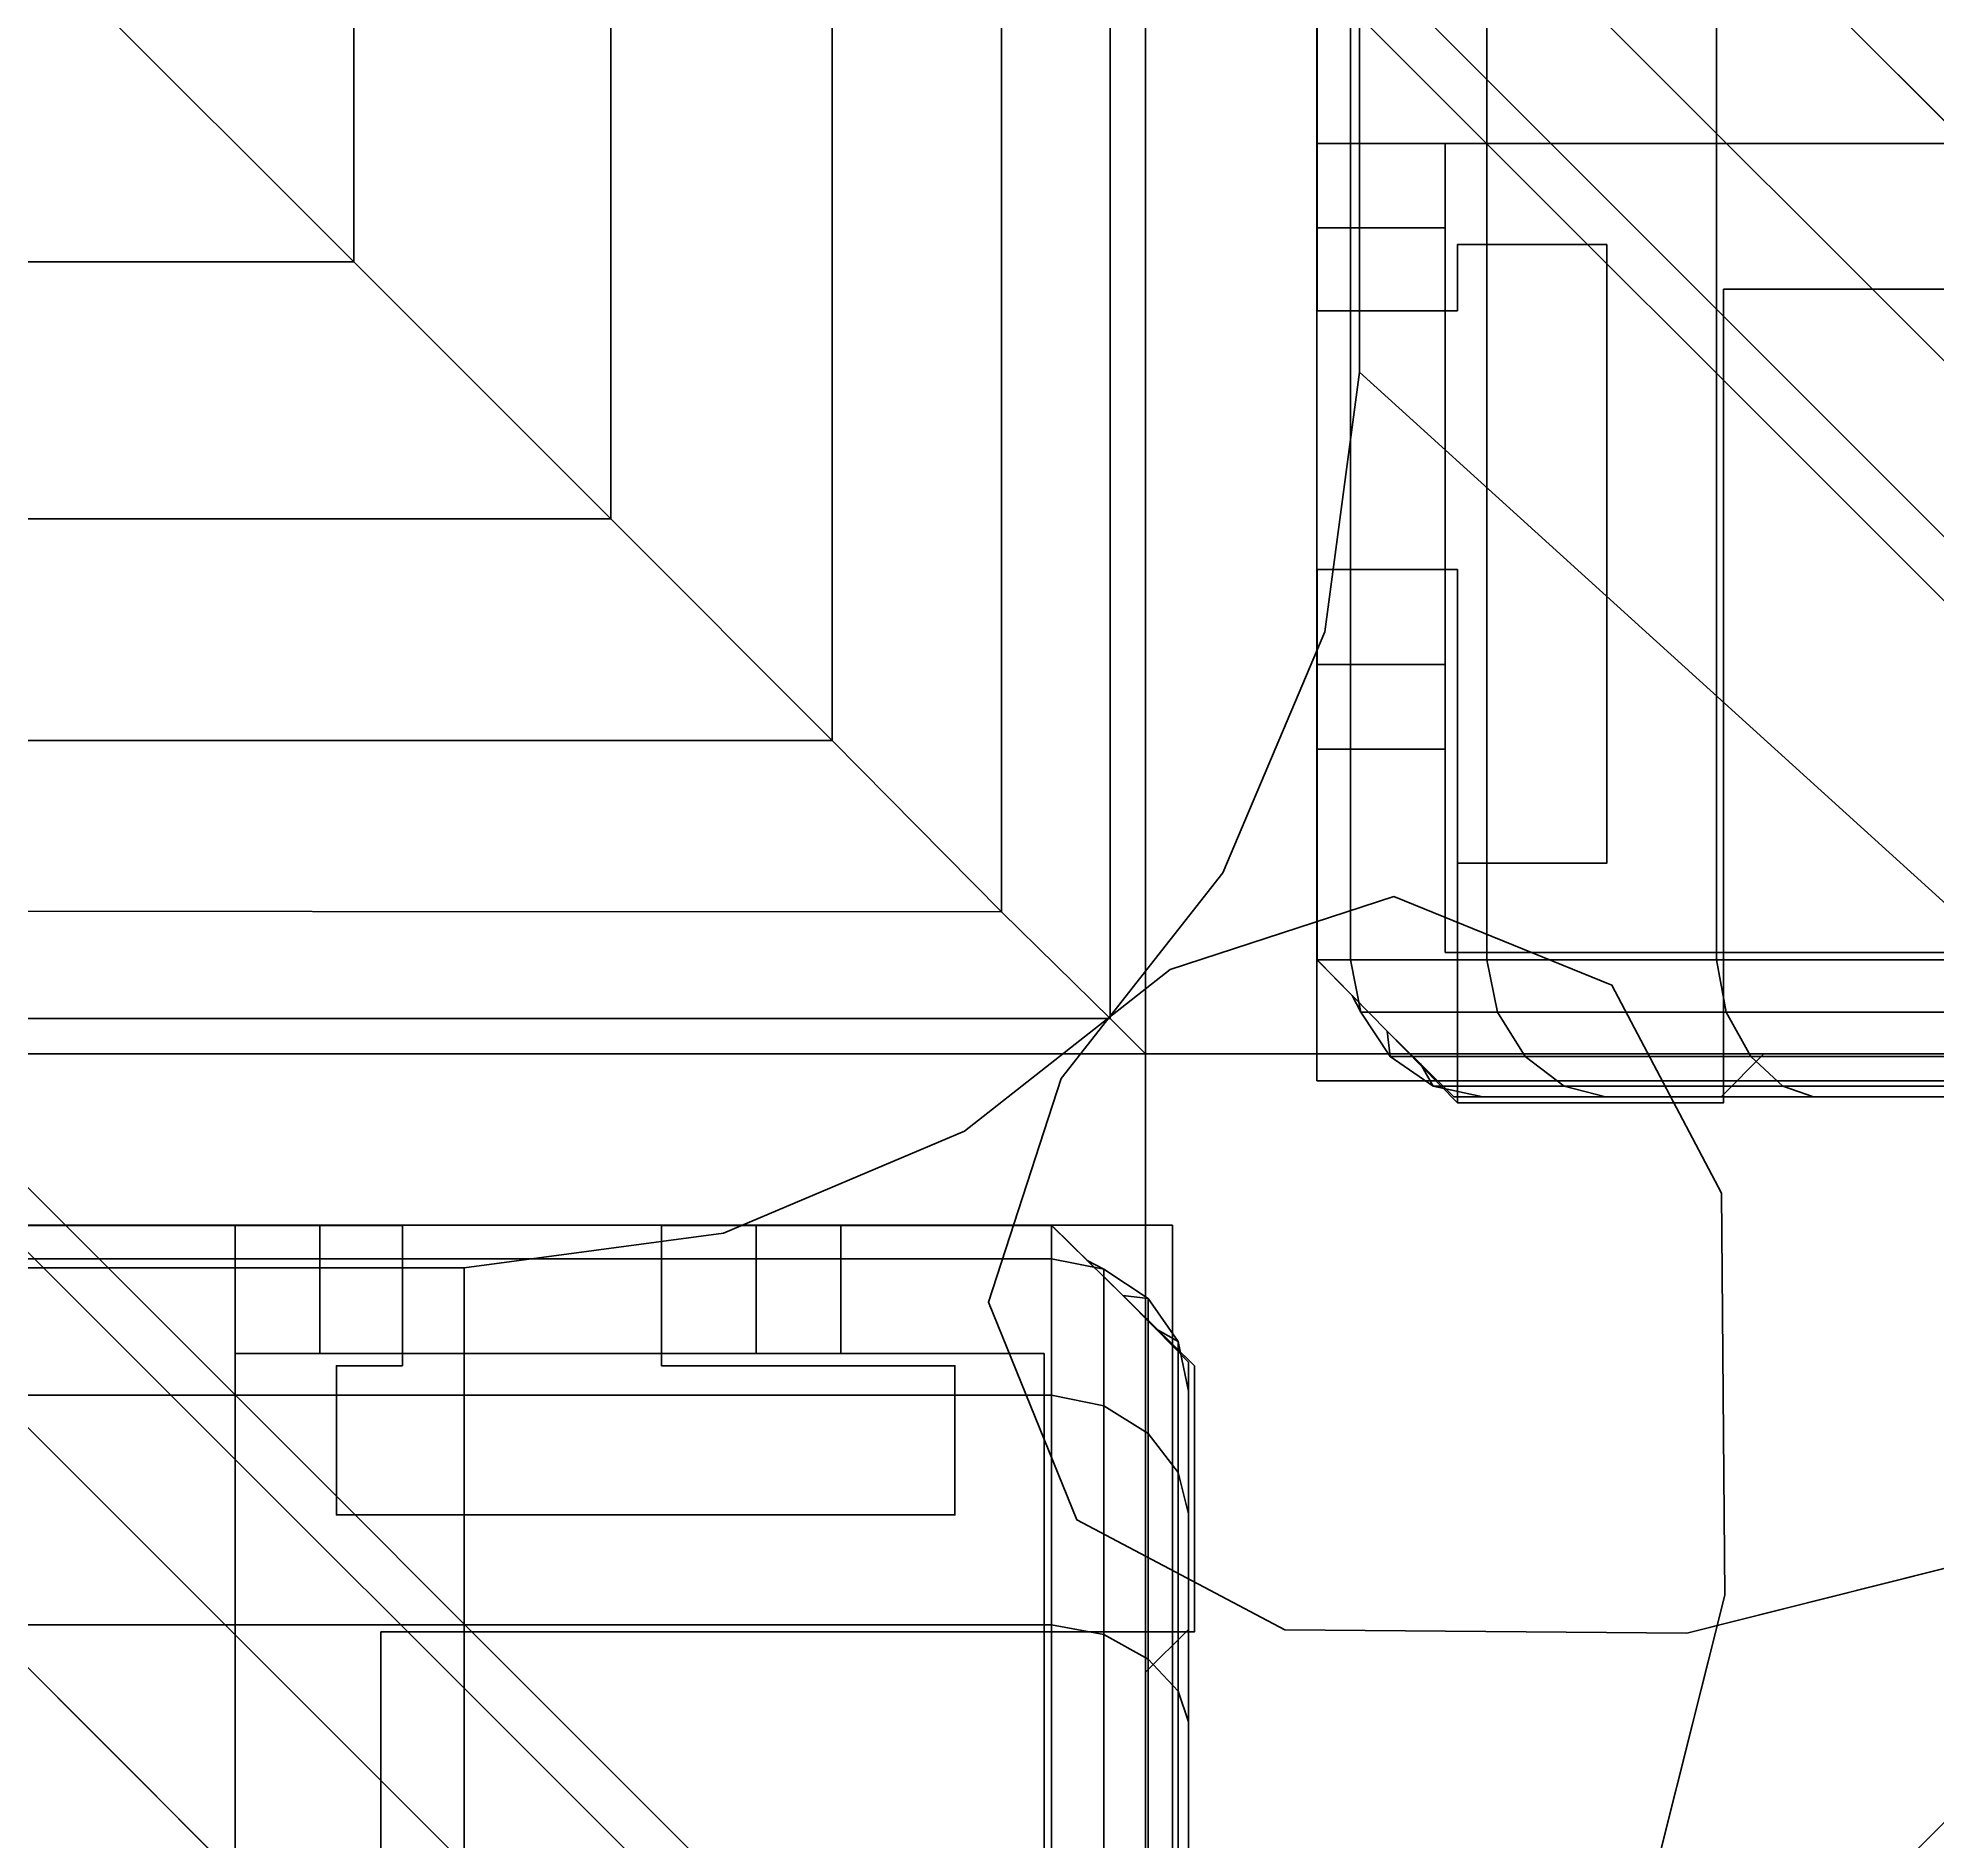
# Model space of a CAD drawing. Extents: x -170 to 1783, y -20 to 1205.
# Drawn here: x 381.724 to 382.61, y 284.27 to 285.111 of the extents above; entities that cross this region are included whole.
import ezdxf
from ezdxf.enums import TextEntityAlignment as Align

# ---------------------------------------------------------------- set-up
doc = ezdxf.new("R2010")
doc.units = 0
doc.header["$LTSCALE"] = 96
doc.header["$MEASUREMENT"] = 0
for name, color, linetype in [('A-FURN-3-PANEL-GLIDE', 7, 'Continuous'), ('A-FURN-3-PANEL-RACE', 7, 'Continuous'), ('A-FURN-3-PANEL-TOPCAP', 7, 'Continuous'), ('A-FURN-3-PANEL-TRIM', 7, 'Continuous'), ('A-FURN-3-WKSF-TOP', 7, 'Continuous'), ('A-FURN-P-PNLS', 7, 'Continuous'), ('A-FURN-P-WKSF', 7, 'Continuous'), ('MAIN_PANEL', 7, 'Continuous'), ('MAIN_PANEL_COMP', 7, 'Continuous'), ('MAIN_WKSURF', 7, 'Continuous'), ('SM', 7, 'Continuous')]:
    doc.layers.add(name, color=color, linetype=linetype)

# ---------------------------------------------------------------- blocks, each defined once
blk = doc.blocks.new('EC-EFP-456')
at = {"layer": 'A-FURN-3-PANEL-GLIDE', "color": 20, "linetype": 'Continuous'}
for points in [[(47.57987, 1.80518, 0.24638), (47.59088, 1.82424, 0.16425), (47.93924, 1.47588, 0.16425), (47.92019, 1.46487, 0.24638)], [(47.59088, 1.82424, 0.16425), (47.57987, 1.80518, 0.08212), (47.92019, 1.46487, 0.08212), (47.93924, 1.47588, 0.16425)], [(47.54981, 1.75312, 0.30649), (47.57987, 1.80518, 0.24638), (47.92019, 1.46487, 0.24638), (47.86812, 1.43481, 0.30649)], [(47.57987, 1.80518, 0.08212), (47.54981, 1.75312, 0.02201), (47.86812, 1.43481, 0.02201), (47.92019, 1.46487, 0.08212)], [(47.50875, 1.682, 0.3285), (47.54981, 1.75312, 0.30649), (47.86812, 1.43481, 0.30649), (47.797, 1.39375, 0.3285)], [(47.54981, 1.75312, 0.02201), (47.50875, 1.682), (47.797, 1.39375), (47.86812, 1.43481, 0.02201)], [(47.21625, 1.17537, 0.3285), (47.50875, 1.682, 0.3285), (47.797, 1.39375, 0.3285), (47.29037, 1.10125, 0.3285)]]:
    blk.add_3dface(points, dxfattribs=at)
at = {"layer": 'A-FURN-3-PANEL-GLIDE', "color": 20, "linetype": 'Continuous', "invisible_edges": 12}
blk.add_3dface([(47.115, 1), (47.797, 1.39375), (47.50875, 1.682)], dxfattribs=at)
at = {"layer": 'A-FURN-3-PANEL-RACE', "color": 40, "linetype": 'Continuous'}
for points, invisible_edges in [([(0.08, 2.01253, 3.515), (0.08, 2.01253, 0.39625), (47.92, 2.01253, 0.39625), (47.92, 2.01253, 3.515)], 8), ([(47.5, 1.57453, 0.39625), (47.92, 1.57453, 0.39625), (47.92, 2.01253, 0.39625), (0.08, 2.01253, 0.39625)], 8), ([(47.86, 1.95253, 3.515), (47.4, 1.95253, 3.515), (47.4, 2.01253, 3.515), (47.92, 2.01253, 3.515)], 8), ([(47.86, 1.57453, 3.515), (47.86, 1.95253, 3.515), (47.92, 2.01253, 3.515), (47.92, 1.57453, 3.515)], 2), ([(47.92, 1.85753, 3.1951), (47.92, 2.01253, 3.515), (47.92, 2.01253, 0.39625), (47.92, 1.85753, 1.49863)], 5), ([(47.92, 1.81805, 1.49863), (47.92, 1.85753, 1.49863), (47.92, 2.01253, 0.39625), (47.92, 1.57453, 0.39625)], 10), ([(47.92, 1.57453, 3.245), (47.92, 1.57453, 3.515), (47.92, 2.01253, 3.515), (47.92, 1.85753, 3.1951)], 4), ([(47.86, 1.95253, 0.45625), (0.14, 1.95253, 0.45625), (0.14, 1.95253, 3.515), (47.86, 1.95253, 3.515)], 4), ([(47.5, 1.57453, 0.45625), (0.14, 1.95253, 0.45625), (47.86, 1.95253, 0.45625), (47.86, 1.57453, 0.45625)], 1), ([(47.86, 1.95253, 0.45625), (47.86, 1.95253, 3.515), (47.86, 1.85753, 3.1951), (47.86, 1.85753, 1.49863)], 10), ([(47.86, 1.57453, 0.45625), (47.86, 1.95253, 0.45625), (47.86, 1.85753, 1.49863), (47.86, 1.81805, 1.49863)], 10), ([(47.86, 1.85753, 3.1951), (47.86, 1.95253, 3.515), (47.86, 1.57453, 3.515), (47.86, 1.57453, 3.245)], 1), ([(47.86, 1.57453, 1.78937), (47.86, 1.57453, 0.45625), (47.86, 1.81805, 1.49863), (47.86, 1.61401, 1.78937)], 2), ([(47.92, 1.61401, 1.78937), (47.92, 1.81805, 1.49863), (47.92, 1.57453, 0.39625), (47.92, 1.57453, 1.78937)], 2), ([(47.5, 1.57453, 0.39625), (47.5, 1.57453, 0.45625), (47.86, 1.57453, 0.45625), (47.92, 1.57453, 0.39625)], 4), ([(47.92, 1.57453, 0.39625), (47.86, 1.57453, 0.45625), (47.86, 1.57453, 1.78937), (47.92, 1.57453, 1.78937)], 1)]:
    blk.add_3dface(points, dxfattribs=dict(at, invisible_edges=invisible_edges))
for points in [[(47.86, 1.85753, 1.49863), (47.86, 1.85753, 3.1951), (47.92, 1.85753, 3.1951), (47.92, 1.85753, 1.49863)], [(47.92, 1.81805, 1.49863), (47.86, 1.81805, 1.49863), (47.86, 1.85753, 1.49863), (47.92, 1.85753, 1.49863)], [(47.86, 1.85753, 3.1951), (47.86, 1.57453, 3.245), (47.92, 1.57453, 3.245), (47.92, 1.85753, 3.1951)], [(47.92, 1.61401, 1.78937), (47.86, 1.61401, 1.78937), (47.86, 1.81805, 1.49863), (47.92, 1.81805, 1.49863)], [(47.92, 1.57453, 1.78937), (47.86, 1.57453, 1.78937), (47.86, 1.61401, 1.78937), (47.92, 1.61401, 1.78937)], [(47.86, 1.57453, 3.245), (47.86, 1.57453, 3.515), (47.92, 1.57453, 3.515), (47.92, 1.57453, 3.245)]]:
    blk.add_3dface(points, dxfattribs=at)
at = {"layer": 'A-FURN-3-PANEL-TOPCAP', "color": 60, "linetype": 'Continuous'}
for points, invisible_edges in [([(47.68792, 2.02, 56.09289), (47.55811, 2.02, 56.19737), (47.4956, 2.02, 56.08906), (47.59952, 2.02, 56.00443)], 10), ([(47.6768, 2.02, 55.89494), (47.59952, 2.02, 56.00443), (47.58538, 2, 55.99026), (47.65948, 2, 55.88493)], 10), ([(47.78507, 2.02, 55.95751), (47.68792, 2.02, 56.09289), (47.59952, 2.02, 56.00443), (47.6768, 2.02, 55.89494)], 10), ([(47.72173, 2.02, 55.76869), (47.6768, 2.02, 55.89494), (47.65948, 2, 55.88493), (47.70243, 2, 55.76351)], 10), ([(47.84249, 2.02, 55.80109), (47.78507, 2.02, 55.95751), (47.6768, 2.02, 55.89494), (47.72173, 2.02, 55.76869)], 10), ([(47.731, 2.02, 55.635), (47.72173, 2.02, 55.76869), (47.70243, 2, 55.76351), (47.71105, 2, 55.635)], 2), ([(47.71105, 2, 55.635), (47.71105, 0, 55.635), (47.731, -0.02, 55.635), (47.731, 2.02, 55.635)], 5), ([(47.856, 2.02, 55.635), (47.84249, 2.02, 55.80109), (47.72173, 2.02, 55.76869), (47.731, 2.02, 55.635)], 2), ([(47.856, -0.02, 55.635), (47.856, 2.02, 55.635), (47.731, 2.02, 55.635), (47.731, -0.02, 55.635)], 5), ([(47.87154, 2.00469, 55.635), (47.856, 2.02, 55.635), (47.856, -0.02, 55.635), (47.87154, -0.00469, 55.635)], 10), ([(47.87154, -0.00469, 55.635), (47.88708, 0.01062, 55.635), (47.88708, 1.98938, 55.635), (47.87154, 2.00469, 55.635)], 10), ([(47.65948, 2, 55.88493), (47.58538, 2, 55.99026), (47.52524, 2, 55.9301), (47.58582, 2, 55.84236)], 10), ([(47.70243, 2, 55.76351), (47.65948, 2, 55.88493), (47.58582, 2, 55.84236), (47.62024, 2, 55.74146)], 10), ([(47.71105, 2, 55.635), (47.70243, 2, 55.76351), (47.62024, 2, 55.74146), (47.62592, 2, 55.635)], 2), ([(47.71105, 0, 55.635), (47.71105, 2, 55.635), (47.62592, 2, 55.635), (47.62592, 0, 55.635)], 5), ([(47.90354, 1.97269, 55.635), (47.88708, 1.98938, 55.635), (47.88708, 0.01062, 55.635), (47.90354, 0.02731, 55.635)], 10), ([(47.90354, 0.02731, 55.635), (47.92, 0.044, 55.635), (47.92, 1.956, 55.635), (47.90354, 1.97269, 55.635)], 8)]:
    blk.add_3dface(points, dxfattribs=dict(at, invisible_edges=invisible_edges))
for points in [[(47.55811, 2.02, 56.19737), (47.68792, 2.02, 56.09289), (47.70223, 2.01513, 56.10722), (47.56686, 2.01513, 56.21677)], [(47.56686, 2.01513, 56.21677), (47.70223, 2.01513, 56.10722), (47.71717, 2.00125, 56.12216), (47.57754, 2.00125, 56.23492)], [(47.68792, 2.02, 56.09289), (47.78507, 2.02, 55.95751), (47.80447, 2.01513, 55.96627), (47.70223, 2.01513, 56.10722)], [(47.70223, 2.01513, 56.10722), (47.80447, 2.01513, 55.96627), (47.82261, 2.00125, 55.97696), (47.71717, 2.00125, 56.12216)], [(47.78507, 2.02, 55.95751), (47.84249, 2.02, 55.80109), (47.86557, 2.01513, 55.80475), (47.80447, 2.01513, 55.96627)], [(47.80447, 2.01513, 55.96627), (47.86557, 2.01513, 55.80475), (47.88568, 2.00125, 55.81036), (47.82261, 2.00125, 55.97696)], [(47.84249, 2.02, 55.80109), (47.856, 2.02, 55.635), (47.87154, 2.00469, 55.635), (47.86557, 2.01513, 55.80475)], [(47.86557, 2.01513, 55.80475), (47.87154, 2.00469, 55.635), (47.88708, 1.98938, 55.635), (47.88568, 2.00125, 55.81036)], [(47.57754, 2.00125, 56.23492), (47.71717, 2.00125, 56.12216), (47.72867, 1.98049, 56.13367), (47.58644, 1.98049, 56.24796)], [(47.71717, 2.00125, 56.12216), (47.82261, 2.00125, 55.97696), (47.83564, 1.98049, 55.98586), (47.72867, 1.98049, 56.13367)], [(47.82261, 2.00125, 55.97696), (47.88568, 2.00125, 55.81036), (47.89941, 1.98049, 55.81546), (47.83564, 1.98049, 55.98586)], [(47.88568, 2.00125, 55.81036), (47.88708, 1.98938, 55.635), (47.90354, 1.97269, 55.635), (47.89941, 1.98049, 55.81546)], [(47.58644, 1.98049, 56.24796), (47.72867, 1.98049, 56.13367), (47.73318, 1.956, 56.13819), (47.59011, 1.956, 56.25283)], [(47.72867, 1.98049, 56.13367), (47.83564, 1.98049, 55.98586), (47.84051, 1.956, 55.98954), (47.73318, 1.956, 56.13819)], [(47.83564, 1.98049, 55.98586), (47.89941, 1.98049, 55.81546), (47.90432, 1.956, 55.81767), (47.84051, 1.956, 55.98954)], [(47.89941, 1.98049, 55.81546), (47.90354, 1.97269, 55.635), (47.92, 1.956, 55.635), (47.90432, 1.956, 55.81767)], [(47.73318, 0.044, 56.13819), (47.59011, 0.044, 56.25283), (47.59011, 1.956, 56.25283), (47.73318, 1.956, 56.13819)], [(47.84051, 0.044, 55.98954), (47.73318, 0.044, 56.13819), (47.73318, 1.956, 56.13819), (47.84051, 1.956, 55.98954)], [(47.90432, 0.044, 55.81767), (47.84051, 0.044, 55.98954), (47.84051, 1.956, 55.98954), (47.90432, 1.956, 55.81767)], [(47.92, 0.044, 55.635), (47.90432, 0.044, 55.81767), (47.90432, 1.956, 55.81767), (47.92, 1.956, 55.635)]]:
    blk.add_3dface(points, dxfattribs=at)
at = {"layer": 'A-FURN-3-PANEL-TRIM', "color": 60, "linetype": 'Continuous'}
for points, invisible_edges in [([(47.56489, 2.22488, 3.57468), (47.4, 2.13482, 3.57468), (47.935, 2.26905, 3.57468), (47.74712, 2.2706, 3.57468)], 2), ([(47.56489, 2.22488, 4.23968), (47.74712, 2.2706, 4.23968), (47.935, 2.26905, 4.23968), (47.4, 2.13482, 4.23968)], 4), ([(47.56489, 2.22488, 3.80134), (47.74712, 2.2706, 3.80134), (47.935, 2.26905, 3.80134), (47.4, 2.13482, 3.80134)], 4), ([(47.56489, 2.22488, 4.01301), (47.4, 2.13482, 4.01301), (47.935, 2.26905, 4.01301), (47.74712, 2.2706, 4.01301)], 2), ([(47.935, 2.26905, 3.57468), (47.4, 2.13482, 3.57468), (48.07352, 2.11595, 3.57468), (48.03221, 2.21778, 3.57468)], 3), ([(47.935, 2.26905, 4.23968), (48.03221, 2.21778, 4.23968), (48.07352, 2.11595, 4.23968), (47.4, 2.13482, 4.23968)], 12), ([(47.935, 2.26905, 3.80134), (48.03221, 2.21778, 3.80134), (48.07352, 2.11595, 3.80134), (47.4, 2.13482, 3.80134)], 12), ([(47.935, 2.26905, 4.01301), (47.4, 2.13482, 4.01301), (48.07352, 2.11595, 4.01301), (48.03221, 2.21778, 4.01301)], 3), ([(47.4, 2.13482, 3.57468), (47.4, 0.31853, 3.57468), (47.9, 0.31853, 3.57468), (47.9, 1.68147, 3.57468)], 10), ([(48.07352, 2.11595, 3.57468), (47.4, 2.13482, 3.57468), (47.96388, 1.91533, 3.57468), (48.03951, 2.01145, 3.57468)], 3), ([(47.96388, 1.91533, 3.57468), (47.4, 2.13482, 3.57468), (47.9, 1.68147, 3.57468), (47.91626, 1.80269, 3.57468)], 3), ([(47.4, 2.13482, 4.23968), (47.9, 1.68147, 4.23968), (47.9, 0.31853, 4.23968), (47.4, 0.31853, 4.23968)], 5), ([(48.07352, 2.11595, 4.23968), (48.03951, 2.01145, 4.23968), (47.96388, 1.91533, 4.23968), (47.4, 2.13482, 4.23968)], 12), ([(47.96388, 1.91533, 4.23968), (47.91626, 1.80269, 4.23968), (47.9, 1.68147, 4.23968), (47.4, 2.13482, 4.23968)], 12), ([(48.07352, 2.11595, 3.80134), (48.03951, 2.01145, 3.80134), (47.96388, 1.91533, 3.80134), (47.4, 2.13482, 3.80134)], 12), ([(47.96388, 1.91533, 3.80134), (47.91626, 1.80269, 3.80134), (47.9, 1.68147, 3.80134), (47.4, 2.13482, 3.80134)], 12), ([(48.07352, 2.11595, 4.01301), (47.4, 2.13482, 4.01301), (47.96388, 1.91533, 4.01301), (48.03951, 2.01145, 4.01301)], 3), ([(47.96388, 1.91533, 4.01301), (47.4, 2.13482, 4.01301), (47.9, 1.68147, 4.01301), (47.91626, 1.80269, 4.01301)], 3), ([(47.85433, 2.02278, 55.635), (47.85433, 1.91087, 55.635), (47.78454, 1.91087, 55.635), (47.72991, 2.02278, 55.635)], 6), ([(47.78454, 1.91087, 4.23968), (47.78454, 1.91087, 55.635), (47.85433, 1.91087, 55.635), (47.85433, 1.91087, 4.23968)], 2), ([(47.85433, 1.65267, 55.635), (47.91983, 1.65267, 55.635), (47.91983, 0.34733, 55.635), (47.85433, 0.34733, 55.635)], 8), ([(47.72991, 0.35738, 55.635), (47.60503, 0.35738, 55.635), (47.60503, 1.64262, 55.635), (47.72991, 1.64262, 55.635)], 10), ([(47.85433, 0.37822, 55.635), (47.78454, 0.37822, 55.635), (47.78454, 1.62178, 55.635), (47.85433, 1.62178, 55.635)], 10)]:
    blk.add_3dface(points, dxfattribs=dict(at, invisible_edges=invisible_edges))
for points in [[(47.56489, 2.22488, 4.01301), (47.74712, 2.2706, 4.01301), (47.74712, 2.2706, 4.23968), (47.56489, 2.22488, 4.23968)], [(47.56489, 2.22488, 3.57468), (47.74712, 2.2706, 3.57468), (47.74712, 2.2706, 3.80134), (47.56489, 2.22488, 3.80134)], [(47.74712, 2.2706, 4.01301), (47.935, 2.26905, 4.01301), (47.935, 2.26905, 4.23968), (47.74712, 2.2706, 4.23968)], [(47.74712, 2.2706, 3.57468), (47.935, 2.26905, 3.57468), (47.935, 2.26905, 3.80134), (47.74712, 2.2706, 3.80134)], [(47.935, 2.26905, 4.01301), (48.03221, 2.21778, 4.01301), (48.03221, 2.21778, 4.23968), (47.935, 2.26905, 4.23968)], [(47.935, 2.26905, 3.57468), (48.03221, 2.21778, 3.57468), (48.03221, 2.21778, 3.80134), (47.935, 2.26905, 3.80134)], [(48.03221, 2.21778, 4.01301), (48.07352, 2.11595, 4.01301), (48.07352, 2.11595, 4.23968), (48.03221, 2.21778, 4.23968)], [(48.03221, 2.21778, 3.57468), (48.07352, 2.11595, 3.57468), (48.07352, 2.11595, 3.80134), (48.03221, 2.21778, 3.80134)], [(47.4, 2.13482, 3.80134), (47.9, 1.68147, 3.80134), (47.9, 1.68147, 4.01301), (47.4, 2.13482, 4.01301)], [(48.07352, 2.11595, 4.01301), (48.03951, 2.01145, 4.01301), (48.03951, 2.01145, 4.23968), (48.07352, 2.11595, 4.23968)], [(48.07352, 2.11595, 3.57468), (48.03951, 2.01145, 3.57468), (48.03951, 2.01145, 3.80134), (48.07352, 2.11595, 3.80134)], [(47.85433, 2.02278, 4.23968), (47.85433, 2.02278, 55.635), (47.72991, 2.02278, 55.635), (47.72991, 2.02278, 4.23968)], [(47.72991, 2.02278, 55.635), (47.72991, 1.64262, 55.635), (47.72991, 1.64262, 4.23968), (47.72991, 2.02278, 4.23968)], [(47.91983, 1.95598, 4.23968), (47.91983, 1.95598, 55.635), (47.85433, 2.02278, 55.635), (47.85433, 2.02278, 4.23968)], [(47.91983, 1.95598, 55.635), (47.91983, 1.77368, 55.635), (47.85433, 1.77368, 55.635), (47.85433, 2.02278, 55.635)], [(48.03951, 2.01145, 4.01301), (47.96388, 1.91533, 4.01301), (47.96388, 1.91533, 4.23968), (48.03951, 2.01145, 4.23968)], [(48.03951, 2.01145, 3.57468), (47.96388, 1.91533, 3.57468), (47.96388, 1.91533, 3.80134), (48.03951, 2.01145, 3.80134)], [(47.91983, 1.77368, 55.635), (47.91983, 1.95598, 55.635), (47.91983, 1.95598, 4.23968), (47.91983, 1.77368, 4.23968)], [(47.96388, 1.91533, 4.01301), (47.91626, 1.80269, 4.01301), (47.91626, 1.80269, 4.23968), (47.96388, 1.91533, 4.23968)], [(47.96388, 1.91533, 3.57468), (47.91626, 1.80269, 3.57468), (47.91626, 1.80269, 3.80134), (47.96388, 1.91533, 3.80134)], [(47.78454, 1.62178, 55.635), (47.78454, 1.91087, 55.635), (47.78454, 1.91087, 4.23968), (47.78454, 1.62178, 4.23968)], [(47.85433, 1.91087, 55.635), (47.85433, 1.77368, 55.635), (47.85433, 1.77368, 4.23968), (47.85433, 1.91087, 4.23968)], [(47.91626, 1.80269, 4.01301), (47.9, 1.68147, 4.01301), (47.9, 1.68147, 4.23968), (47.91626, 1.80269, 4.23968)], [(47.91626, 1.80269, 3.57468), (47.9, 1.68147, 3.57468), (47.9, 1.68147, 3.80134), (47.91626, 1.80269, 3.80134)], [(47.85433, 1.77368, 4.23968), (47.85433, 1.77368, 55.635), (47.91983, 1.77368, 55.635), (47.91983, 1.77368, 4.23968)], [(47.9, 1.68147, 4.23968), (47.9, 1.68147, 3.57468), (47.9, 0.31853, 3.57468), (47.9, 0.31853, 4.23968)], [(47.85433, 1.65267, 55.635), (47.85433, 1.62178, 55.635), (47.85433, 1.62178, 4.23968), (47.85433, 1.65267, 4.23968)], [(47.91983, 1.65267, 4.23968), (47.91983, 1.65267, 55.635), (47.85433, 1.65267, 55.635), (47.85433, 1.65267, 4.23968)], [(47.91983, 1.65267, 55.635), (47.91983, 1.65267, 4.23968), (47.91983, 0.34733, 4.23968), (47.91983, 0.34733, 55.635)], [(47.72991, 1.64262, 4.23968), (47.72991, 1.64262, 55.635), (47.60503, 1.64262, 55.635), (47.60503, 1.64262, 4.23968)], [(47.85433, 1.62178, 4.23968), (47.85433, 1.62178, 55.635), (47.78454, 1.62178, 55.635), (47.78454, 1.62178, 4.23968)]]:
    blk.add_3dface(points, dxfattribs=at)
at = {"layer": 'A-FURN-P-PNLS', "color": 60, "linetype": 'Continuous'}
for p, q in [((0, 2), (48, 2)), ((48, 2), (48, 0))]:
    blk.add_line(p, q, dxfattribs=at)
at = {"layer": 'MAIN_PANEL', "color": 7, "linetype": 'Continuous'}
for p in [(48, 2), (48, 2, 55.663), (48, 2)]:
    blk.add_point(p, dxfattribs=at)
blk = doc.blocks.new('EC-EFN-256')
at = {"layer": 'A-FURN-3-PANEL-GLIDE', "color": 20, "linetype": 'Continuous', "invisible_edges": 12}
blk.add_3dface([(23.115, 1), (23.50875, 0.31801), (23.79699, 0.60625)], dxfattribs=at)
at = {"layer": 'A-FURN-3-PANEL-GLIDE', "color": 20, "linetype": 'Continuous'}
for points in [[(23.29037, 0.89875, 0.3285), (23.79699, 0.60625, 0.3285), (23.50875, 0.31801, 0.3285), (23.21625, 0.82463, 0.3285)], [(23.79699, 0.60625, 0.3285), (23.86812, 0.56519, 0.30649), (23.54981, 0.24688, 0.30649), (23.50875, 0.31801, 0.3285)], [(23.86812, 0.56519, 0.02201), (23.79699, 0.60625), (23.50875, 0.31801), (23.54981, 0.24688, 0.02201)], [(23.86812, 0.56519, 0.30649), (23.92018, 0.53513, 0.24638), (23.57987, 0.19482, 0.24638), (23.54981, 0.24688, 0.30649)], [(23.92018, 0.53513, 0.08212), (23.86812, 0.56519, 0.02201), (23.54981, 0.24688, 0.02201), (23.57987, 0.19482, 0.08212)], [(23.92018, 0.53513, 0.24638), (23.93924, 0.52412, 0.16425), (23.59088, 0.17576, 0.16425), (23.57987, 0.19482, 0.24638)], [(23.93924, 0.52412, 0.16425), (23.92018, 0.53513, 0.08212), (23.57987, 0.19482, 0.08212), (23.59088, 0.17576, 0.16425)]]:
    blk.add_3dface(points, dxfattribs=at)
at = {"layer": 'A-FURN-3-PANEL-RACE', "color": 40, "linetype": 'Continuous'}
for points, invisible_edges in [([(0.5, 0.42547, 0.39625), (0.08, 0.42547, 0.39625), (0.08, -0.01253, 0.39625), (23.92, -0.01253, 0.39625)], 8), ([(0.5, 0.42547, 0.45625), (23.86, 0.04747, 0.45625), (0.14, 0.04747, 0.45625), (0.14, 0.42547, 0.45625)], 1), ([(23.5, 0.42547, 0.39625), (0.5, 0.42547, 0.39625), (23.92, -0.01253, 0.39625), (23.92, 0.42547, 0.39625)], 3), ([(23.5, 0.42547, 0.45625), (23.86, 0.42547, 0.45625), (23.86, 0.04747, 0.45625), (0.5, 0.42547, 0.45625)], 12), ([(23.5, 0.42547, 0.39625), (23.92, 0.42547, 0.39625), (23.86, 0.42547, 0.45625), (23.5, 0.42547, 0.45625)], 2), ([(23.92, 0.42547, 0.39625), (23.92, 0.42547, 1.78937), (23.86, 0.42547, 1.78937), (23.86, 0.42547, 0.45625)], 8), ([(23.86, 0.42547, 1.78937), (23.86, 0.38599, 1.78937), (23.86, 0.18195, 1.49863), (23.86, 0.42547, 0.45625)], 4), ([(23.86, 0.42547, 0.45625), (23.86, 0.18195, 1.49863), (23.86, 0.14247, 1.49863), (23.86, 0.04747, 0.45625)], 5), ([(23.86, 0.14247, 3.1951), (23.86, 0.42547, 3.245), (23.86, 0.42547, 3.515), (23.86, 0.04747, 3.515)], 8), ([(23.86, 0.42547, 3.515), (23.92, 0.42547, 3.515), (23.92, -0.01253, 3.515), (23.86, 0.04747, 3.515)], 4), ([(23.92, 0.38599, 1.78937), (23.92, 0.42547, 1.78937), (23.92, 0.42547, 0.39625), (23.92, 0.18195, 1.49863)], 4), ([(23.92, 0.18195, 1.49863), (23.92, 0.42547, 0.39625), (23.92, -0.01253, 0.39625), (23.92, 0.14247, 1.49863)], 5), ([(23.92, 0.42547, 3.245), (23.92, 0.14247, 3.1951), (23.92, -0.01253, 3.515), (23.92, 0.42547, 3.515)], 2), ([(23.86, 0.04747, 0.45625), (23.86, 0.14247, 1.49863), (23.86, 0.14247, 3.1951), (23.86, 0.04747, 3.515)], 5), ([(23.92, 0.14247, 3.1951), (23.92, 0.14247, 1.49863), (23.92, -0.01253, 0.39625), (23.92, -0.01253, 3.515)], 10), ([(0.14, 0.04747, 0.45625), (23.86, 0.04747, 0.45625), (23.86, 0.04747, 3.515), (0.14, 0.04747, 3.515)], 4), ([(23.86, 0.04747, 3.515), (23.92, -0.01253, 3.515), (23.4, -0.01253, 3.515), (23.4, 0.04747, 3.515)], 1), ([(23.92, -0.01253, 3.515), (23.92, -0.01253, 0.39625), (0.08, -0.01253, 0.39625), (0.08, -0.01253, 3.515)], 8)]:
    blk.add_3dface(points, dxfattribs=dict(at, invisible_edges=invisible_edges))
for points in [[(23.86, 0.42547, 3.245), (23.92, 0.42547, 3.245), (23.92, 0.42547, 3.515), (23.86, 0.42547, 3.515)], [(23.92, 0.42547, 1.78937), (23.92, 0.38599, 1.78937), (23.86, 0.38599, 1.78937), (23.86, 0.42547, 1.78937)], [(23.86, 0.14247, 3.1951), (23.92, 0.14247, 3.1951), (23.92, 0.42547, 3.245), (23.86, 0.42547, 3.245)], [(23.92, 0.38599, 1.78937), (23.92, 0.18195, 1.49863), (23.86, 0.18195, 1.49863), (23.86, 0.38599, 1.78937)], [(23.92, 0.18195, 1.49863), (23.92, 0.14247, 1.49863), (23.86, 0.14247, 1.49863), (23.86, 0.18195, 1.49863)], [(23.86, 0.14247, 1.49863), (23.92, 0.14247, 1.49863), (23.92, 0.14247, 3.1951), (23.86, 0.14247, 3.1951)]]:
    blk.add_3dface(points, dxfattribs=at)
at = {"layer": 'A-FURN-3-PANEL-TOPCAP', "color": 60, "linetype": 'Continuous'}
for points, invisible_edges in [([(23.71104, 2, 55.635), (23.71104, 0, 55.635), (23.731, -0.02, 55.635), (23.731, 2.02, 55.635)], 5), ([(23.856, -0.02, 55.635), (23.856, 2.02, 55.635), (23.731, 2.02, 55.635), (23.731, -0.02, 55.635)], 5), ([(23.87154, 2.00469, 55.635), (23.856, 2.02, 55.635), (23.856, -0.02, 55.635), (23.87154, -0.00469, 55.635)], 10), ([(23.87154, -0.00469, 55.635), (23.88708, 0.01062, 55.635), (23.88708, 1.98938, 55.635), (23.87154, 2.00469, 55.635)], 10), ([(23.71104, 0, 55.635), (23.71104, 2, 55.635), (23.62592, 2, 55.635), (23.62592, 0, 55.635)], 5), ([(23.90354, 1.97269, 55.635), (23.88708, 1.98938, 55.635), (23.88708, 0.01062, 55.635), (23.90354, 0.02731, 55.635)], 10), ([(23.90354, 0.02731, 55.635), (23.92, 0.044, 55.635), (23.92, 1.956, 55.635), (23.90354, 1.97269, 55.635)], 8), ([(23.65949, 0, 55.88493), (23.58582, 0, 55.84236), (23.52525, 0, 55.9301), (23.58538, 0, 55.99026)], 5), ([(23.6768, -0.02, 55.89494), (23.65949, 0, 55.88493), (23.58538, 0, 55.99026), (23.59952, -0.02, 56.00443)], 5), ([(23.70244, 0, 55.76351), (23.62024, 0, 55.74146), (23.58582, 0, 55.84236), (23.65949, 0, 55.88493)], 5), ([(23.71104, 0, 55.635), (23.62592, 0, 55.635), (23.62024, 0, 55.74146), (23.70244, 0, 55.76351)], 4), ([(23.72173, -0.02, 55.76869), (23.70244, 0, 55.76351), (23.65949, 0, 55.88493), (23.6768, -0.02, 55.89494)], 5), ([(23.731, -0.02, 55.635), (23.71104, 0, 55.635), (23.70244, 0, 55.76351), (23.72173, -0.02, 55.76869)], 4), ([(23.68792, -0.02, 56.09289), (23.59952, -0.02, 56.00443), (23.4956, -0.02, 56.08906), (23.5581, -0.02, 56.19737)], 5), ([(23.78507, -0.02, 55.95751), (23.6768, -0.02, 55.89494), (23.59952, -0.02, 56.00443), (23.68792, -0.02, 56.09289)], 5), ([(23.84249, -0.02, 55.80109), (23.72173, -0.02, 55.76869), (23.6768, -0.02, 55.89494), (23.78507, -0.02, 55.95751)], 5), ([(23.856, -0.02, 55.635), (23.731, -0.02, 55.635), (23.72173, -0.02, 55.76869), (23.84249, -0.02, 55.80109)], 4)]:
    blk.add_3dface(points, dxfattribs=dict(at, invisible_edges=invisible_edges))
for points in [[(23.73318, 0.044, 56.13819), (23.59011, 0.044, 56.25283), (23.59011, 1.956, 56.25283), (23.73318, 1.956, 56.13819)], [(23.84051, 0.044, 55.98954), (23.73318, 0.044, 56.13819), (23.73318, 1.956, 56.13819), (23.84051, 1.956, 55.98954)], [(23.90432, 0.044, 55.81767), (23.84051, 0.044, 55.98954), (23.84051, 1.956, 55.98954), (23.90432, 1.956, 55.81767)], [(23.92, 0.044, 55.635), (23.90432, 0.044, 55.81767), (23.90432, 1.956, 55.81767), (23.92, 1.956, 55.635)], [(23.73318, 0.044, 56.13819), (23.72867, 0.01951, 56.13367), (23.58644, 0.01951, 56.24796), (23.59011, 0.044, 56.25283)], [(23.84051, 0.044, 55.98954), (23.83564, 0.01951, 55.98586), (23.72867, 0.01951, 56.13367), (23.73318, 0.044, 56.13819)], [(23.90432, 0.044, 55.81767), (23.89941, 0.01951, 55.81546), (23.83564, 0.01951, 55.98586), (23.84051, 0.044, 55.98954)], [(23.92, 0.044, 55.635), (23.90354, 0.02731, 55.635), (23.89941, 0.01951, 55.81546), (23.90432, 0.044, 55.81767)], [(23.90354, 0.02731, 55.635), (23.88708, 0.01062, 55.635), (23.88568, -0.00125, 55.81036), (23.89941, 0.01951, 55.81546)], [(23.72867, 0.01951, 56.13367), (23.71718, -0.00125, 56.12216), (23.57754, -0.00125, 56.23492), (23.58644, 0.01951, 56.24796)], [(23.83564, 0.01951, 55.98586), (23.82261, -0.00125, 55.97696), (23.71718, -0.00125, 56.12216), (23.72867, 0.01951, 56.13367)], [(23.89941, 0.01951, 55.81546), (23.88568, -0.00125, 55.81036), (23.82261, -0.00125, 55.97696), (23.83564, 0.01951, 55.98586)], [(23.88708, 0.01062, 55.635), (23.87154, -0.00469, 55.635), (23.86557, -0.01513, 55.80475), (23.88568, -0.00125, 55.81036)], [(23.71718, -0.00125, 56.12216), (23.70223, -0.01513, 56.10722), (23.56686, -0.01513, 56.21677), (23.57754, -0.00125, 56.23492)], [(23.82261, -0.00125, 55.97696), (23.80447, -0.01513, 55.96627), (23.70223, -0.01513, 56.10722), (23.71718, -0.00125, 56.12216)], [(23.88568, -0.00125, 55.81036), (23.86557, -0.01513, 55.80475), (23.80447, -0.01513, 55.96627), (23.82261, -0.00125, 55.97696)], [(23.87154, -0.00469, 55.635), (23.856, -0.02, 55.635), (23.84249, -0.02, 55.80109), (23.86557, -0.01513, 55.80475)], [(23.70223, -0.01513, 56.10722), (23.68792, -0.02, 56.09289), (23.5581, -0.02, 56.19737), (23.56686, -0.01513, 56.21677)], [(23.80447, -0.01513, 55.96627), (23.78507, -0.02, 55.95751), (23.68792, -0.02, 56.09289), (23.70223, -0.01513, 56.10722)], [(23.86557, -0.01513, 55.80475), (23.84249, -0.02, 55.80109), (23.78507, -0.02, 55.95751), (23.80447, -0.01513, 55.96627)]]:
    blk.add_3dface(points, dxfattribs=at)
at = {"layer": 'A-FURN-3-PANEL-TRIM', "color": 60, "linetype": 'Continuous'}
for points, invisible_edges in [([(23.4, 2.13482, 3.57468), (23.4, 0.31853, 3.57468), (23.9, 0.31853, 3.57468), (23.9, 1.68147, 3.57468)], 10), ([(23.4, 2.13482, 4.23968), (23.9, 1.68147, 4.23968), (23.9, 0.31853, 4.23968), (23.4, 0.31853, 4.23968)], 5), ([(23.85433, 1.65267, 55.635), (23.91983, 1.65267, 55.635), (23.91983, 0.34733, 55.635), (23.85433, 0.34733, 55.635)], 8), ([(23.72991, 0.35738, 55.635), (23.60503, 0.35738, 55.635), (23.60503, 1.64262, 55.635), (23.72991, 1.64262, 55.635)], 10), ([(23.85433, 0.37822, 55.635), (23.78455, 0.37822, 55.635), (23.78455, 1.62178, 55.635), (23.85433, 1.62178, 55.635)], 10), ([(23.9, 0.31853, 3.80134), (23.4, -0.13482, 3.80134), (23.96388, 0.08467, 3.80134), (23.91626, 0.19731, 3.80134)], 3), ([(23.9, 0.31853, 4.01301), (23.91626, 0.19731, 4.01301), (23.96388, 0.08467, 4.01301), (23.4, -0.13482, 4.01301)], 12), ([(23.9, 0.31853, 3.80134), (23.4, 0.31853, 3.80134), (23.4, -0.13482, 3.80134)], 12), ([(23.4, -0.13482, 4.01301), (23.4, 0.31853, 4.01301), (23.9, 0.31853, 4.01301)], 12), ([(23.91983, 0.22632, 55.635), (23.92, 0.044, 55.635), (23.85433, -0.02278, 55.635), (23.85433, 0.22632, 55.635)], 4), ([(23.78455, 0.08913, 55.635), (23.85433, 0.08913, 55.635), (23.85433, -0.02278, 55.635), (23.72991, -0.02278, 55.635)], 10), ([(23.96388, 0.08467, 3.80134), (23.4, -0.13482, 3.80134), (24.07352, -0.11595, 3.80134), (24.03951, -0.01145, 3.80134)], 3), ([(23.96388, 0.08467, 4.01301), (24.03951, -0.01145, 4.01301), (24.07352, -0.11595, 4.01301), (23.4, -0.13482, 4.01301)], 12), ([(24.07352, -0.11595, 3.80134), (23.4, -0.13482, 3.80134), (23.935, -0.26905, 3.80134), (24.03221, -0.21778, 3.80134)], 3), ([(24.07352, -0.11595, 4.01301), (24.03221, -0.21778, 4.01301), (23.935, -0.26905, 4.01301), (23.4, -0.13482, 4.01301)], 12), ([(23.935, -0.26905, 3.80134), (23.4, -0.13482, 3.80134), (23.56489, -0.22488, 3.80134), (23.74713, -0.2706, 3.80134)], 1), ([(23.935, -0.26905, 4.01301), (23.74713, -0.2706, 4.01301), (23.56489, -0.22488, 4.01301), (23.4, -0.13482, 4.01301)], 8)]:
    blk.add_3dface(points, dxfattribs=dict(at, invisible_edges=invisible_edges))
for points in [[(23.9, 1.68147, 4.23968), (23.9, 1.68147, 3.57468), (23.9, 0.31853, 3.57468), (23.9, 0.31853, 4.23968)], [(23.91983, 1.65267, 55.635), (23.91983, 1.65267, 4.23968), (23.91983, 0.34733, 4.23968), (23.91983, 0.34733, 55.635)], [(23.85433, 0.37822, 4.23968), (23.78455, 0.37822, 4.23968), (23.78455, 0.37822, 55.635), (23.85433, 0.37822, 55.635)], [(23.78455, 0.37822, 55.635), (23.78455, 0.37822, 4.23968), (23.78455, 0.08913, 4.23968), (23.78455, 0.08913, 55.635)], [(23.85433, 0.34733, 55.635), (23.85433, 0.34733, 4.23968), (23.85433, 0.37822, 4.23968), (23.85433, 0.37822, 55.635)], [(23.72991, 0.35738, 4.23968), (23.60503, 0.35738, 4.23968), (23.60503, 0.35738, 55.635), (23.72991, 0.35738, 55.635)], [(23.72991, -0.02278, 55.635), (23.72991, -0.02278, 4.23968), (23.72991, 0.35738, 4.23968), (23.72991, 0.35738, 55.635)], [(23.91983, 0.34733, 4.23968), (23.85433, 0.34733, 4.23968), (23.85433, 0.34733, 55.635), (23.91983, 0.34733, 55.635)], [(23.9, 0.31853, 4.23968), (23.9, 0.31853, 4.01301), (23.4, 0.31853, 4.01301), (23.4, 0.31853, 4.23968)], [(23.4, 0.31853, 3.80134), (23.9, 0.31853, 3.80134), (23.9, 0.31853, 3.57468), (23.4, 0.31853, 3.57468)], [(23.9, 0.31853, 3.80134), (23.91626, 0.19731, 3.80134), (23.91626, 0.19731, 4.01301), (23.9, 0.31853, 4.01301)], [(23.85433, 0.22632, 4.23968), (23.91983, 0.22632, 4.23968), (23.91983, 0.22632, 55.635), (23.85433, 0.22632, 55.635)], [(23.85433, 0.08913, 55.635), (23.85433, 0.08913, 4.23968), (23.85433, 0.22632, 4.23968), (23.85433, 0.22632, 55.635)], [(23.91983, 0.22632, 55.635), (23.91983, 0.22632, 4.23968), (23.91983, 0.04402, 4.23968), (23.92, 0.044, 55.635)], [(23.91626, 0.19731, 3.80134), (23.96388, 0.08467, 3.80134), (23.96388, 0.08467, 4.01301), (23.91626, 0.19731, 4.01301)], [(23.78455, 0.08913, 4.23968), (23.85433, 0.08913, 4.23968), (23.85433, 0.08913, 55.635), (23.78455, 0.08913, 55.635)], [(23.96388, 0.08467, 3.80134), (24.03951, -0.01145, 3.80134), (24.03951, -0.01145, 4.01301), (23.96388, 0.08467, 4.01301)], [(23.85433, -0.02278, 4.23968), (23.85433, -0.02278, 55.635), (23.92, 0.044, 55.635), (23.91983, 0.04402, 4.23968)], [(24.03951, -0.01145, 3.80134), (24.07352, -0.11595, 3.80134), (24.07352, -0.11595, 4.01301), (24.03951, -0.01145, 4.01301)], [(23.85433, -0.02278, 4.23968), (23.72991, -0.02278, 4.23968), (23.72991, -0.02278, 55.635), (23.85433, -0.02278, 55.635)], [(24.07352, -0.11595, 3.80134), (24.03221, -0.21778, 3.80134), (24.03221, -0.21778, 4.01301), (24.07352, -0.11595, 4.01301)], [(24.03221, -0.21778, 3.80134), (23.935, -0.26905, 3.80134), (23.935, -0.26905, 4.01301), (24.03221, -0.21778, 4.01301)], [(23.74713, -0.2706, 3.80134), (23.56489, -0.22488, 3.80134), (23.56489, -0.22488, 4.01301), (23.74713, -0.2706, 4.01301)], [(23.935, -0.26905, 3.80134), (23.74713, -0.2706, 3.80134), (23.74713, -0.2706, 4.01301), (23.935, -0.26905, 4.01301)]]:
    blk.add_3dface(points, dxfattribs=at)
at = {"layer": 'A-FURN-P-PNLS', "color": 60, "linetype": 'Continuous'}
for p, q in [((24, 2), (24, 0)), ((24, 0), (0, 0))]:
    blk.add_line(p, q, dxfattribs=at)
at = {"layer": 'MAIN_PANEL', "color": 7, "linetype": 'Continuous'}
for p in [(24, 0), (24, 0, 55.663), (24, 0)]:
    blk.add_point(p, dxfattribs=at)
blk = doc.blocks.new('EC-WYC-64-2424-T')
at = {"layer": 'A-FURN-3-WKSF-TOP', "color": 60, "linetype": 'Continuous'}
for points, invisible_edges in [([(0.28547, -0.743, 29), (0.48412, -0.48412, 29), (0.743, -0.28547, 29), (26.90993, -26.90993, 29)], 12), ([(0.28547, -0.743, 27.75), (26.90993, -26.90993, 27.75), (0.743, -0.28547, 27.75), (0.48412, -0.48412, 27.75)], 3)]:
    blk.add_3dface(points, dxfattribs=dict(at, invisible_edges=invisible_edges))
at = {"layer": 'A-FURN-P-WKSF', "color": 7, "linetype": 'Continuous'}
blk.add_arc((1.25, -1.25), 1.25, 90, 180, dxfattribs=at)
at = {"layer": 'MAIN_WKSURF', "color": 7, "linetype": 'Continuous'}
blk.add_point((0, 0), dxfattribs=at)
blk.add_point((0, 0), dxfattribs=at)
blk.add_point((0, 0), dxfattribs=at)
blk = doc.blocks.new('EC-FPFS-56')
at = {"layer": 'SM', "color": 60, "linetype": 'Continuous'}
for points in [[(0.04635, -0.00766, 55.63086), (0.02974, -0.00766, 55.5), (0.02974, -2.00766, 55.5), (0.04635, -1.99105, 55.63086)], [(0.04635, -1.99105, 55.63086), (0.09615, -1.94027, 55.75098), (0.09713, -0.00766, 55.75098), (0.04635, -0.00766, 55.63086)], [(0.17623, -0.00766, 55.85449), (0.09713, -0.00766, 55.75098), (0.09615, -1.94027, 55.75098), (0.17623, -1.86117, 55.85449)], [(0.27974, -0.00766, 55.93359), (0.17623, -0.00766, 55.85449), (0.17623, -1.86117, 55.85449), (0.27974, -1.75766, 55.93359)], [(0.39986, -0.00766, 55.98438), (0.27974, -0.00766, 55.93359), (0.27974, -1.75766, 55.93359), (0.39986, -1.63754, 55.98438)], [(0.52974, -0.00766, 56), (0.39986, -0.00766, 55.98438), (0.39986, -1.63754, 55.98438), (0.52974, -1.50766, 56)], [(0.39986, -1.63754, 55.98438), (1.65963, -1.63754, 55.98438), (1.52974, -1.50766, 56), (0.52974, -1.50766, 56)], [(0.39986, -1.63754, 55.98438), (0.27974, -1.75766, 55.93359), (1.77974, -1.75766, 55.93359), (1.65963, -1.63754, 55.98438)], [(0.27974, -1.75766, 55.93359), (0.17623, -1.86117, 55.85449), (1.88326, -1.86117, 55.85449), (1.77974, -1.75766, 55.93359)], [(0.17623, -1.86117, 55.85449), (0.09615, -1.94027, 55.75098), (1.96236, -1.94027, 55.75098), (1.88326, -1.86117, 55.85449)], [(0.09615, -1.94027, 55.75098), (0.04635, -1.99105, 55.63086), (2.01314, -1.99105, 55.63086), (1.96236, -1.94027, 55.75098)], [(0.04635, -1.99105, 55.63086), (0.02974, -2.00766, 55.5), (2.02974, -2.00766, 55.5), (2.01314, -1.99105, 55.63086)]]:
    blk.add_3dface(points, dxfattribs=at)

msp = doc.modelspace()

# ---------------------------------------------------------------- block references
at = {"layer": 'MAIN_PANEL', "color": 47, "linetype": 'Continuous'}
for name, p, rotation in [('EC-EFP-456', (430.24146, 286.63599), 180), ('EC-EFN-256', (382.24146, 260.63599), 90)]:
    msp.add_blockref(name, p, dxfattribs=dict(at, rotation=rotation))
at = {"layer": 'MAIN_PANEL_COMP', "color": 47, "linetype": 'Continuous', "rotation": 90}
msp.add_blockref('EC-FPFS-56', (380.2338, 284.60625), dxfattribs=at)
at = {"layer": 'MAIN_WKSURF', "color": 47, "linetype": 'Continuous'}
ref = msp.add_blockref('EC-WYC-64-2424-T', (382.24146, 284.63599), dxfattribs=at)
ref.add_attrib('CAPMC', 'ECH', dxfattribs={"color": 47, "linetype": 'Continuous', "height": 0.000000012, "width": 0.666667}).set_placement((382.24146, 284.63599), align=Align.BOTTOM_LEFT)
ref.add_attrib('CAPPN', 'EC-WYC-64-2424-T', dxfattribs={"color": 47, "linetype": 'Continuous', "height": 0.000000012, "width": 0.666667}).set_placement((382.24146, 284.63599), align=Align.BOTTOM_LEFT)
ref.add_attrib('CAPMG', 'RSI', dxfattribs={"color": 47, "linetype": 'Continuous', "height": 0.000000012, "width": 0.666667}).set_placement((382.24146, 284.63599), align=Align.BOTTOM_LEFT)
ref.add_attrib('CAPQTY', '1', dxfattribs={"color": 47, "linetype": 'Continuous', "height": 0.000000012, "width": 0.666667}).set_placement((382.24146, 284.63599), align=Align.BOTTOM_LEFT)

doc.saveas('drawing.dxf')
